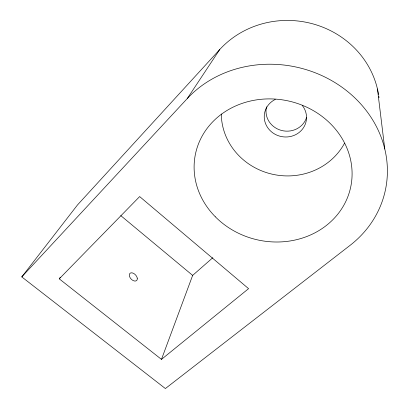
<?xml version="1.0" encoding="UTF-8"?>
<svg xmlns="http://www.w3.org/2000/svg" width="409" height="409" viewBox="0 0 409 409"><rect width="100%" height="100%" fill="white"/><g stroke="black" fill="none" stroke-linecap="round" stroke-linejoin="round"><path stroke-width="0.61" d="M60.317 277.266L59.244 278.841L161.473 359.383L192.649 275.39L212.823 257.701M187.271 98.559A113.124 101.601 12.4 0 1 352.302 95.522A113.124 101.601 12.4 0 1 350.155 245.293L165.384 388.55L21.774 276.903L187.271 98.559L219.735 49.525A90.936 85.88 8 0 1 313.591 24.07A90.936 85.88 8 0 1 378.565 94.54M21.774 276.903L77.505 204.935L219.735 49.525M59.244 278.841L139.653 196.576L248.585 288.652L161.473 359.383M120.783 215.625L192.649 275.39M377.451 88.968L384.777 148.968M306.546 117.536A20.736 19.545 8.5 0 1 281.361 130.415A20.736 19.545 8.5 0 1 266.545 106.785M344.542 143.216A65.2 61.243 8.9 0 1 271.663 174.06A65.2 61.243 8.9 0 1 221.289 114.024M302.246 105.399A21.181 19.872 9.1 0 1 297.256 133.784A21.181 19.872 9.1 0 1 267.297 127.071A21.181 19.872 9.1 0 1 275.354 99.377M378.846 96.422A90.936 85.88 8 0 1 379.015 97.679M137.245 278.151L136.943 277.097A4.888 3.016 46.9 0 0 132.153 272.88A4.888 3.016 46.9 0 0 129.346 275.686L129.643 276.75A4.888 3.016 46.9 0 0 134.449 280.998A4.888 3.016 46.9 0 0 137.245 278.151M215.359 216.816A79.361 71.151 12.5 0 0 348.652 194.485A79.361 71.151 12.5 0 0 255.282 100.067A79.361 71.151 12.5 0 0 215.359 216.816"/></g></svg>
